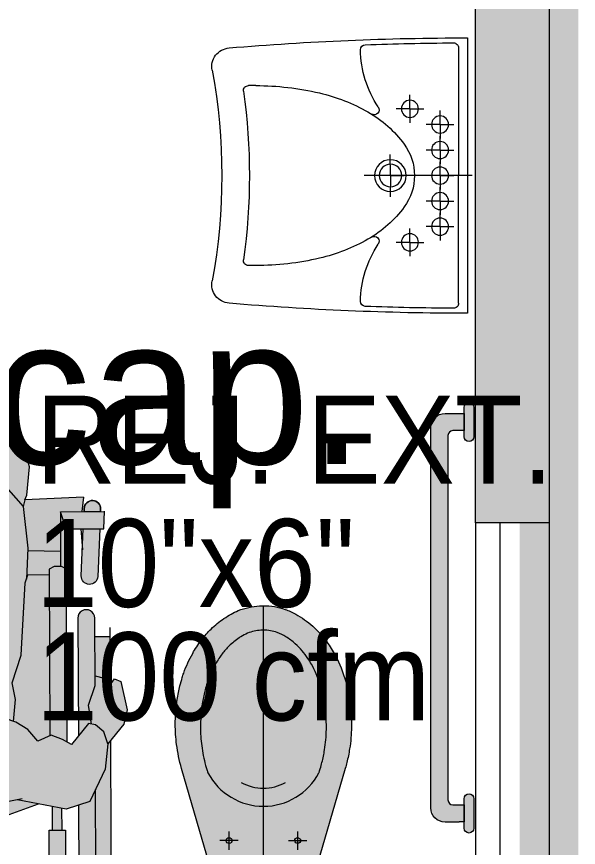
# Model space of a CAD drawing. Header units: metres. Extents: x 31.9 to 124, y -29 to 44.
# Drawn here: x 115.562 to 116.709, y -16.054 to -14.355 of the extents above; entities that cross this region are included whole.
import ezdxf

# ---------------------------------------------------------------- set-up
doc = ezdxf.new("R2010")
doc.units = ezdxf.units.M
doc.header["$LTSCALE"] = 100
doc.layers.add('ARQ', color=8, linetype='Continuous', lineweight=0)
doc.layers.add('M-HVAC-CDFF-IDEN', color=7, linetype='Continuous', lineweight=9)
doc.styles.add('SansSerif', font='SANSS__.TTF', dxfattribs={"width": 0.9, "height": 0.18})

# ---------------------------------------------------------------- blocks, each defined once
blk = doc.blocks.new('DISCAPACITADO PLANTA')
at = {"layer": 'ARQ'}
h = blk.add_hatch(color=256, dxfattribs=at)
h.paths.add_polyline_path([(0.2628043760083756, 0.9155210386241066), (0.2917367220763083, 0.8957744353080841), (0.2907929084696974, 0.9253084473098312), (0.2699848079193998, 0.9891821049377822), (0.2518361829340137, 1.014591157022876), (0.2345313234694828, 1.019042189042224), (0.2081789582218079, 1.003787586782576), (0.1889320119713176, 0.9693642244814666), (0.1821474606727378, 0.9144338108269494), (0.1839144787564635, 0.8946915382259844), (0.1239030411526016, 0.8980980058271086), (0.1262676302798269, 0.8531030157759429), (0.1620967402852216, 0.8526047954087799), (0.1636091710562795, 0.781482444279888), (0.1947968745340347, 0.7764108792340494), (0.1984223884533946, 0.7987060587394978), (0.2077550284108582, 0.8237924942070691), (0.2300327184526623, 0.8656119918447303)])
h.paths.add_polyline_path([(0.3274821733763673, 0.8246344734682367), (0.2990053183723376, 0.890813548714803), (0.262804376008404, 0.9155210386241348), (0.2300327184526765, 0.8656119918447585), (0.2077550284108867, 0.8237924942070121), (0.1984223884533804, 0.7987060587394409), (0.1928547125747713, 0.7644675105219534), (0.1990852076352354, 0.7349170808725634), (0.1988502574039472, 0.7349195470615371), (0.1980962309949348, 0.7337422994637564), (0.1881209199293465, 0.5935998734453705), (0.1924873525855162, 0.5466038898758825), (0.1823355744549815, 0.5022256573469976), (0.1695740156607712, 0.4421867718049556), (0.1444903701679863, 0.4234329372896326), (0.1392075063119762, 0.4153334362959101), (0.1112302075232776, 0.4153395774409037), (0.0508861009930541, 0.3915303332582312), (0.0207423444606292, 0.4358733159406114), (-0.0169031308619196, 0.4226541109608064), (-0.0321564662558558, 0.4067681578242599), (-0.0351739624968701, 0.3904782537273519), (-0.0182974725520495, 0.2933147142959456), (-0.0041575336509538, 0.2740192317475021), (0.0204912812943547, 0.2636408889175925), (0.1084411244809331, 0.2939781977342903), (0.1087974094393189, 0.2112235861034151), (0.1281427081918025, 0.2113068737755697), (0.1279166145069297, 0.263821847081644), (0.2008417406481442, 0.2427723679188176), (0.2875002147426642, 0.2279655230142197), (0.3755864313305751, 0.2234811975257998), (0.499188143633063, 0.2373978427724239), (0.5825025722920998, 0.2669403247848123), (0.6386109823438773, 0.2564105646949315), (0.6869019521454476, 0.2716838861920507), (0.7183091448866608, 0.337760766282031), (0.7238001304640278, 0.3898169757127334), (0.715550231047871, 0.4143874372994534), (0.6985854645012071, 0.4286626975165151), (0.6845425847134265, 0.431283832097904), (0.6495560572550261, 0.3880416179977004), (0.631236708354095, 0.3985212510017817), (0.6082207117675296, 0.407628390905913), (0.580677753158156, 0.3954820431732742), (0.5604068149332307, 0.4188379678705731), (0.5358399969039738, 0.4337680588737812), (0.5313638421298066, 0.4353934144373853), (0.535196229276039, 0.4805957921639389), (0.5285638874535437, 0.5145179343596455), (0.5470045139793029, 0.5709915550773417), (0.555458820663091, 0.7186121133484705), (0.5577908525302178, 0.7262506053648679), (0.5606845676401662, 0.7894113583531494), (0.5508105133167049, 0.8745572789894422), (0.5108944548038608, 0.9206961116244656), (0.487438656575421, 0.9053893295089775), (0.4622942165748471, 0.8652771928808816), (0.4333176157097684, 0.7962590201834701), (0.4066490563823069, 0.7299853498469986), (0.3801814007495778, 0.6393976422910157), (0.3675515355567143, 0.5816750213288345), (0.3585536415489939, 0.58099093048898), (0.3307863639642505, 0.7926135458501449)])
h.paths.add_polyline_path([(0.1378076714539844, 0.7444662147106273), (0.127373816272609, 0.7498846693851533), (0.1126031168610382, 0.749821076820055), (0.10221630395273, 0.7443129825384461), (0.1036455233153788, 0.4123469803383986), (0.1112302075232776, 0.4153395774408751), (0.139207506311962, 0.4153334362959387), (0.1392245801852852, 0.4153596133577935)], flags=17)
h.paths.add_polyline_path([(0.7174217310685265, 0.8649389018902693), (0.6271243841438974, 0.8639410119970563), (0.6391014291187676, 0.8291924412642542), (0.7156750950628349, 0.8295221152830832)], flags=17)
h.paths.add_polyline_path([(0.707516226036347, 0.8294869887535012), (0.6738955470185175, 0.8293422410229283), (0.6698364352328099, 0.7331454628386779, 1), (0.7033912622558489, 0.7317295859620572)], flags=17)
h.paths.add_polyline_path([(0.6391014291187532, 0.8291924412643112), (0.6271243841438974, 0.8639410119970135), (0.6276061608328121, 0.7520383289404862), (0.6290230488726536, 0.7520444290947239), (0.639456904053944, 0.7466259744202121)], flags=17)
h.paths.add_polyline_path([(0.6394569040539579, 0.7466259744201978), (0.6290230488725826, 0.7520444290947239), (0.6142523494610685, 0.7519808365296257), (0.6038655365528456, 0.7464727422480593), (0.6053298580615663, 0.4063535346039945), (0.6082207117675864, 0.4076283909059413), (0.6312367083542654, 0.398521251001867), (0.6409796012207069, 0.3929478028301076)], flags=17)
h.paths.add_polyline_path([(0.6039125297097315, 0.7355576015591508), (0.5604117471849861, 0.7348352577353552), (0.555458820663091, 0.7186121133485273), (0.5470045139793172, 0.570991555077427), (0.5285638874535153, 0.5145179343595458), (0.535196229276039, 0.4805957921640527), (0.5313638421297782, 0.4353934144373568), (0.5358399969039596, 0.4337680588737955), (0.5604068149331454, 0.4188379678705731), (0.5806777531581419, 0.3954820431732742), (0.6053298580615663, 0.4063535346039945)], flags=17)
h.paths.add_polyline_path([(0.406649056382264, 0.7299853498468281), (0.4085391486342476, 0.7346823921308216), (0.3384790770189881, 0.7339851098832642), (0.3585536415490225, 0.58099093048898), (0.3675515355566716, 0.5816750213288061), (0.3801814007496489, 0.6393976422911578)], flags=16)
h.paths.add_polyline_path([(0.1980962309949348, 0.7337422994637706), (0.1988502574039614, 0.7349195470615228), (0.1378460160317445, 0.7355598868759472), (0.1392245801852852, 0.4153596133577653), (0.1444903701680147, 0.4234329372896898), (0.1695740156607997, 0.4421867718049697), (0.1823355744549104, 0.5022256573458037), (0.1924873525855162, 0.5466038898758258), (0.1881209199293465, 0.5935998734454984)], flags=16)
h.paths.add_polyline_path([(0.6972616906768963, 0.6467240606869781, 1), (0.6627294534904138, 0.646575388408209), (0.6637669044638557, 0.4056057646047151), (0.6845425847134692, 0.4312838320979325), (0.6904459743915936, 0.4301819513536034), (0.6846570483005368, 0.4687548032139122), (0.6978595839575094, 0.507850877678095)], flags=17)
h.paths.add_polyline_path([(0.7505099661382673, 0.5168261229188147), (0.7377866719074149, 0.5228503391758608), (0.7229087607600633, 0.5011800881660662), (0.7159121841106498, 0.5089130335080086), (0.7161399418638013, 0.5240700178202644), (0.6977703833893119, 0.5285695698434978), (0.6978595839574953, 0.5078508776779671), (0.6846570483005224, 0.4687548032139264), (0.6904459743915368, 0.4301819513536175), (0.6985854645012071, 0.4286626975164725), (0.7155502310478994, 0.4143874372994534), (0.7238001304640278, 0.3898169757126624), (0.7563928856570499, 0.429794935568694), (0.7637257637603483, 0.4592101265225069)])
h.paths.add_polyline_path([(0.7283392086470002, 0.6094334476354251), (0.6974228117013725, 0.6093003427004791), (0.6977703833893261, 0.528569569843512), (0.7161399418638013, 0.5240700178202787), (0.7159121841106498, 0.5089130335080371), (0.7229087607600633, 0.501180088166052), (0.7287685280419538, 0.5097150650589839)])
h.paths.add_polyline_path([(0.7292559162482349, 0.3965089900505489), (0.7238001304640278, 0.3898169757126624), (0.7183091448866749, 0.3377607662819884), (0.6987688691744866, 0.2966504236353842), (0.6999752365964014, 0.0164464320757247), (0.7308916335419866, 0.0165795370108128)])
h.paths.add_polyline_path([(0.6987688691744725, 0.2966504236353984), (0.6869019521454476, 0.2716838861920365), (0.6643741562943009, 0.2645588632308176), (0.6655985228024548, -0.0198257914740481, 1), (0.700130759989122, -0.0196771191952649)])
h.paths.add_polyline_path([(0.6374130653142629, 0.2134994448534115), (0.6042326625804721, 0.2133565926524312), (0.6047886503909297, 0.0842168290059959), (0.637969053124593, 0.084359681206891)])
h.paths.add_polyline_path([(0.1351882924195991, 0.2113372072595041), (0.1020078896859502, 0.2111943550585948), (0.1025638774963653, 0.0820545914122022), (0.13574428023, 0.0821974436131257)])
h.paths.add_polyline_path([(0.0696696466596762, 0.2806044127072056), (0.0351879771248775, 0.2687103487806297), (0.0364262748082638, -0.0189101118906763, 1), (0.0709585119948031, -0.0187614396118932)])
h.paths.add_polyline_path([(0.0351879771248918, 0.2687103487806297), (0.0204912812943974, 0.2636408889176067), (-0.0011743322711055, 0.2727631597327473), (-5.65545185225e-05, 0.0131359663251658), (0.0362876325682322, 0.0132924396252605)])
h.paths.add_polyline_path([(0.0149517648825253, 0.4812842854011308), (0.0012178860243637, 0.5183628255153537), (-0.0005983727837275, 0.5405257603157168), (-0.014506361342356, 0.5453190573470721), (-0.019240766378573, 0.5386114623494791), (-0.0201530413917794, 0.5287953622615476), (-0.0464549400030592, 0.4995449510777378), (-0.0531351315900253, 0.4504076714618038), (-0.0316901647934316, 0.4072537987013761), (-0.0169031308618912, 0.4226541109608064), (0.0144122751261762, 0.4336505127125747)])
h.paths.add_polyline_path([(0.0680894426826484, 0.6476397402703215, 1), (0.0335572054961091, 0.6474910679915383), (0.0345557724515402, 0.4155530682791664), (0.0508861009929973, 0.3915303332582169), (0.0691610316667095, 0.3987408515979496)], flags=17)
h.paths.add_polyline_path([(0.6274723139802632, 0.7831270517077799), (0.5604559884442608, 0.784422189211256), (0.5577908525302178, 0.7262506053648253), (0.5604117471850003, 0.7348352577353694), (0.6039125297097458, 0.7355576015591369), (0.6038655365528314, 0.746472742248045), (0.6142523494610828, 0.7519808365296399), (0.6276061608327979, 0.752038328940472)], flags=17)
h.paths.add_polyline_path([(0.5636886364806344, 0.9561708596053649), (0.5446128040288158, 1.023157160039062), (0.5291494823460569, 1.037923257209681), (0.516106170858379, 1.03834520418104), (0.4953413476408457, 1.022389036433607), (0.4775445066788678, 0.9995295794142152), (0.4577235820147081, 0.9332439799011212), (0.4599488018323826, 0.8913453429523626), (0.4551779248235589, 0.8483271905206777), (0.4622942165748757, 0.8652771928809672), (0.4874386565754494, 0.9053893295090348), (0.5108944548038326, 0.9206961116244514), (0.5508105133167049, 0.8745572789894422), (0.5544706183006838, 0.8887273524302088), (0.5585070864802049, 0.8983140618710763)])
h.paths.add_polyline_path([(0.1137389566157196, 0.8623397786950591), (0.0232469911084792, 0.8619501819641184), (0.0236510457955603, 0.8265427313579181), (0.1020690147012431, 0.8268803456882807)], flags=17)
h = blk.add_hatch(color=256, dxfattribs=at)
h.paths.add_polyline_path([(0.6743826314582009, 0.8939993300610781), (0.554470618300698, 0.888727352430223), (0.550810513316691, 0.8745572789894993), (0.560684567640152, 0.7894113583530782), (0.5604559884442182, 0.7844221892112273), (0.6274723139802632, 0.7831270517077799), (0.627124384143869, 0.8639410119970419), (0.6711004918476107, 0.8644269987388213)])
h.paths.add_polyline_path([(0.3135806976673194, 0.8877174423817706), (0.2934911473828663, 0.8945770232319603), (0.2990053183723376, 0.8908135487147744), (0.3274821733763389, 0.8246344734683075), (0.3247954411761214, 0.8506716087431556)])
h.paths.add_polyline_path([(0.16209674028525, 0.8526047954088085), (0.1262676302798269, 0.8531030157759429), (0.1266624166738808, 0.8455907551179394), (0.1253740961520435, 0.7708114375418944), (0.1417489198608024, 0.7628354827963051), (0.156283934812933, 0.7654711505365839), (0.1636091710562653, 0.7814824442798596)])
h.paths.add_polyline_path([(0.0653860601294412, 0.8267224138862161), (0.0318016855306667, 0.826577822457736), (0.0322249167828659, 0.7282735379905745, 1), (0.065809291381612, 0.7284181294190262)])
h.paths.add_polyline_path([(0.0316310935984205, 0.8662013562523609), (0.0316492405155771, 0.8619863563237402), (0.065233615114451, 0.8621309477521919), (0.0652154681972803, 0.8663459476816939, 1)])
h = blk.add_hatch(color=256, dxfattribs=at)
edge = h.paths.add_edge_path()
edge.add_line((0.6756513063105416, 0.8709519320295414), (0.6753779753808546, 0.8644742698683812))
edge.add_line((0.6753779753808546, 0.8644742698683812), (0.7090082288805492, 0.8648459229813028))
edge.add_line((0.7090082288805492, 0.8648459229813028), (0.7092061333336375, 0.8695360551530766))
edge.add_arc((0.6924287198220898, 0.8702439935913162), 0.0167923429267571, 357.5837850750614, 537.5837850751097)
for points in [[(0.1266624166738666, 0.8455907551179109), (0.1257794931443215, 0.862391617039364), (0.023246991108465, 0.8619501819641326), (0.0236510457955461, 0.826542731357861), (0.1018608290175109, 0.8268794493826019), (0.1022163039527584, 0.7443129825384746), (0.112603116861024, 0.749821076820041), (0.1273738162726232, 0.7498846693851107), (0.125374096152072, 0.7708114375418234)], [(0.0337297552699454, 0.6074127846357416), (-0.0026144318168377, 0.6072563113354761), (-0.0023297044922117, 0.541122452432873), (-0.0005983727837560001, 0.5405257603156742), (0.0012178860243495, 0.5183628255153394), (0.0149517648824826, 0.4812842854011167), (0.0144122751261762, 0.4336505127125605), (0.0207423444606434, 0.435873315940583), (0.0345557724515544, 0.4155530682791098)], [(0.6301757890620081, 0.2579935815989245), (0.6108144883593383, 0.2616270805920209), (0.6110221823339403, 0.2133858236972799), (0.6303674810863245, 0.2134691113694345)]]:
    blk.add_hatch(color=256, dxfattribs=at).paths.add_polyline_path(points)
for points in [[(0.6743826314581867, 0.8939993300610638), (0.554470618300698, 0.888727352430223), (0.5585070864802049, 0.8983140618710905), (0.5636886364806486, 0.9561708596053649), (0.5446128040288585, 1.023157160039033), (0.5291494823460569, 1.037923257209697), (0.516106170858379, 1.038345204181013), (0.4953413476408742, 1.022389036433634), (0.4775445066788821, 0.9995295794142152), (0.4577235820147223, 0.9332439799011067), (0.4599488018323969, 0.8913453429523912), (0.4599488018323541, 0.8913453429520926), (0.4551465800063711, 0.8480445598596587)], [(0.2917367220763509, 0.8957744353080841), (0.2907929084696974, 0.9253084473098738), (0.2699848079194425, 0.9891821049377538), (0.251836182933971, 1.014591157022876), (0.2345313234695112, 1.019042189042237), (0.2081789582218079, 1.003787586782576), (0.1889320119713176, 0.9693642244814527), (0.182147460672752, 0.9144338108269208), (0.1869715402466454, 0.8605360636146031), (0.1951956259259617, 0.8074674263207413)], [(0.2934911473827526, 0.8945770232319317), (0.3135806976673194, 0.8877174423817706), (0.3247954411760645, 0.8506716087433828), (0.3307863639642221, 0.7926135458510828), (0.3585536415490083, 0.5809909304889658), (0.3675515355566858, 0.5816750213288202), (0.3801814007495494, 0.6393976422909873), (0.4066490563823352, 0.7299853498469986), (0.4333176157086029, 0.7962590201808695), (0.4333176157086029, 0.7962590201809832), (0.4622942165748328, 0.8652771928809102), (0.487438656575421, 0.9053893295089921), (0.5108944548038467, 0.9206961116244514), (0.5508105133167049, 0.8745572789894707), (0.5606845676401662, 0.7894113583531494), (0.5577908525302178, 0.7262506053648821)], [(0.3274821733762252, 0.8246344734685067), (0.2990053183723233, 0.890813548714803), (0.2628043760083898, 0.9155210386241208), (0.2300327184527049, 0.8656119918448582), (0.2077550284108867, 0.8237924942070549), (0.1984223884533946, 0.7987060587394696), (0.1928547125747855, 0.7644675105219392), (0.1990266288318878, 0.7351949125359454), (0.198096230994949, 0.7337422994637706), (0.1881209199293465, 0.5935998734454984), (0.1924873525855162, 0.5466038898758825), (0.1924873525855162, 0.5466038898757829), (0.1823355744547825, 0.5022256573454345), (0.1695740156607712, 0.4421867718048845)], [(0.1265743822442857, 0.8530987502478096), (0.1620967402852216, 0.8526047954087799), (0.1636091710562795, 0.781482444279888), (0.1562839348129188, 0.7654711505365839), (0.1417489198607882, 0.7628354827963051), (0.1253740961520435, 0.7708114375418944), (0.1266624166738808, 0.8455907551178825), (0.1239030411526016, 0.8980980058271228), (0.1839144787565061, 0.8946915382259701)], [(0.554470618300698, 0.888727352430223), (0.5508105133167049, 0.8745572789894707)], [(0.6743826314581867, 0.8939993300610638), (0.6711004918476107, 0.8644269987388071)], [(0.1257794931443357, 0.8623916170394208), (0.023246991108465, 0.8619501819641184), (0.0236510457955745, 0.8265427313578895), (0.1018730836671722, 0.8268795021427735)], [(0.1021534232647383, 0.8271368233832561), (0.1135382282120503, 0.8617298600309766)], [(0.6271243841438832, 0.8639410119970419), (0.7174103769978049, 0.8649387764146894)], [(0.6409796012206928, 0.3929478028301219), (0.6391014291187532, 0.8291924412643112), (0.6271243841438832, 0.8639410119970419), (0.6276061608327979, 0.752038328940472)], [(0.639089174469163, 0.8291923885040831), (0.7156750950628349, 0.8295221152830691), (0.7156750950628349, 0.8295221152831258), (0.7174232910989105, 0.8649705348478278)], [(0.1018608290175251, 0.8268794493825737), (0.1036455233153788, 0.41234698033837)], [(0.6685545111867555, 0.8293192461626828), (0.6720747298613219, 0.7861907454663993)], [(0.1636091710562795, 0.781482444279888), (0.1947968745340205, 0.776410879234021)], [(0.6274723139802632, 0.7831270517077941), (0.5604559884442608, 0.7844221892112273)], [(0.1253740961520435, 0.7708114375418944), (0.127373816272609, 0.7498846693851391)], [(0.1392245801852852, 0.4153596133577083), (0.1378076714539702, 0.7444662147106129), (0.127373816272609, 0.7498846693851391), (0.112603116861024, 0.749821076820055), (0.1022163039528152, 0.7443129825384746)], [(0.6394569040540006, 0.7466259744201978), (0.6290230488726394, 0.7520444290947239), (0.6142523494610544, 0.7519808365296399), (0.6038655365528456, 0.7464727422480593), (0.6053298580615519, 0.4063535346039799)], [(0.1378460160316877, 0.735559886875933), (0.1988502574040041, 0.7349195470615371)], [(0.3384790770189881, 0.7339851098832642), (0.4083714522483036, 0.7346807231100883)], [(0.5313638421298208, 0.4353934144374139), (0.535196229276039, 0.4805957921640245), (0.535196229276025, 0.4805957921640811), (0.5285638874535153, 0.5145179343596312), (0.5285638874535012, 0.5145179343595317), (0.5470045139793172, 0.570991555077413), (0.5554588206631053, 0.718612113348513), (0.5554588206631053, 0.7186121133485415), (0.5604117471849861, 0.7348352577353694), (0.5604117471849435, 0.7348352577353694), (0.6040501553858209, 0.735559886875663)], [(-0.0026732353680217, 0.6209146623969275), (-0.0023297044922117, 0.5411224524327736)], [(0.7282617021887035, 0.6274359389035739), (0.7287685280419538, 0.5097150650588845)], [(-0.0026144318168946, 0.6072563113354761), (0.03372975526991701, 0.6074127846357272)], [(0.6974228117013866, 0.6093003427004791), (0.7283392086470997, 0.6094334476354109)], [(0.3513491917761655, 0.5790641534613316), (0.3356585475749512, 0.5628943249458871)], [(0.1920688726283686, 0.5600004581634437), (0.2091200124941395, 0.5670314718278036), (0.2194613585834588, 0.5640602248391104)], [(0.4122899630091156, 0.560586537296615), (0.383533012239539, 0.5726946039315379)], [(0.0144122751261904, 0.4336505127125605), (0.0149517648824968, 0.4812842854011026), (0.0012178860243637, 0.5183628255153679), (-0.0005983727837560001, 0.5405257603156742), (-0.014506361342356, 0.5453190573470863), (-0.0192407663785872, 0.5386114623494649), (-0.0223342063578826, 0.5053259771470949), (-0.0348728226689872, 0.5049286523153143)], [(-0.0201530413918647, 0.5287953622614765), (-0.0464549400030592, 0.4995449510777661), (-0.0531351315900253, 0.4504076714617895), (-0.031964316342723, 0.407805475987118), (-0.0351739624968559, 0.3904782537273093), (-0.0182974725520637, 0.2933147142959314), (-0.0041575336509254, 0.2740192317475305), (0.0204912812943547, 0.2636408889175783), (0.1236258483881301, 0.299215997391201), (0.1337358376739957, 0.3089681819516983), (0.1777577060294107, 0.2892069013819025), (0.2260085434443226, 0.2841258904122696), (0.2696657681564432, 0.2949294606525541)], [(0.6980150138041524, 0.5285096485732482), (0.7161399418638013, 0.5240700178202787), (0.7159121841106355, 0.5089130335080086), (0.7229087607600775, 0.5011800881660378), (0.7377866719074007, 0.5228503391758466), (0.7505099661382673, 0.5168261229188147), (0.7637257637603483, 0.4592101265225355), (0.7563928856570215, 0.429794935568694), (0.7238001304640278, 0.3898169757126624), (0.715550231047871, 0.4143874372994534), (0.6985854645011785, 0.4286626975165009), (0.684542584713455, 0.4312838320979325), (0.6495560572550119, 0.3880416179976862), (0.6495560572550261, 0.3880416179976862), (0.6312367083542938, 0.3985212510017959), (0.6082207117675438, 0.4076283909059272), (0.5806777531581419, 0.3954820431732742), (0.5604068149331596, 0.4188379678706299), (0.5358399969041159, 0.4337680588737527), (0.5145488251704933, 0.4414991866337206), (0.5145488251704649, 0.4414991866337348), (0.4948517334010917, 0.4792108308046326), (0.4531142326795532, 0.5060402690195362), (0.3825937748353283, 0.5205563975847411), (0.334593521373165, 0.5214210923378602), (0.2821422358915697, 0.5049809276264057), (0.2135492906019465, 0.4656514888350928)], [(0.6904459743915794, 0.4301819513536034), (0.6846570483005224, 0.4687548032139122), (0.6982892343074952, 0.509123181916664)], [(-0.0321564662558558, 0.4067681578242599), (-0.0169031308619054, 0.4226541109608064), (0.020742344460615, 0.4358733159405972), (0.0508861009930257, 0.3915303332582312), (0.0508861009930115, 0.3915303332582169), (0.1112302075232634, 0.4153395774408751), (0.1392075063119904, 0.4153334362959244), (0.1392075063119762, 0.4153334362959244), (0.1444903701680005, 0.4234329372896612), (0.1726022762811539, 0.4444508565274107), (0.2018810256085857, 0.4613084600851495), (0.2251877385348564, 0.4683393364312284)], [(0.3153277265553811, 0.3964298740043972), (0.3357159732955921, 0.4228856338268372), (0.3579080228632421, 0.4369733928722326), (0.3795819174309827, 0.4452754721442318), (0.4036989138925267, 0.4429489786939911), (0.4534896145977996, 0.386275610736476), (0.473521236476856, 0.3521047781518973), (0.4695065296907189, 0.2900876647377117), (0.4384869587353819, 0.2455281396479734), (0.3860654903142375, 0.2307431560904973), (0.3525182548879968, 0.2296917704107102), (0.3359187651136892, 0.2347124030877268), (0.3137034946882409, 0.2349442195044702), (0.2937927845439532, 0.2555854476298833), (0.273800077483358, 0.2716749275821542), (0.2755930789670486, 0.3022734161333176), (0.2809275249770309, 0.345639924506159), (0.3078315058430121, 0.3915153781123877), (0.3224410634462771, 0.3982889987373568), (0.3485623464755605, 0.4007159470544936), (0.3802680441201573, 0.3914522675830483), (0.4186728197385749, 0.3634410776235342), (0.4402784402614657, 0.3762307982584332), (0.4559631024487203, 0.3747641683988689)], [(0.7292559162482064, 0.3965089900505347), (0.730934937556782, 0.0065212765066605)], [(0.3638989456514281, 0.3789153299799324), (0.3956315738313663, 0.3792786046076202)], [(0.7238001304640278, 0.3898169757126624), (0.7183091448866749, 0.3377607662820026), (0.6869019521454476, 0.2716838861920365), (0.6386109823438773, 0.2564105646949173), (0.5385916091940857, 0.2751810128797274)], [(0.4192693416140827, 0.3624626191989222), (0.4025080305780194, 0.2868587773926947)], [(0.3040715410366914, 0.3460911096075847), (0.2777532712309068, 0.3075528833160916)], [(0.3425445375909959, 0.3187250731885314), (0.3675636362761878, 0.3295916937360914), (0.3838497743386142, 0.334371150706815)], [(0.1087972242335553, 0.2112666040126783), (0.1084411244809189, 0.2939781977342051)], [(0.1281427081918025, 0.2113068737755839), (0.1277975277156855, 0.2914822378017447)], [(-0.001174332271134, 0.2727631597327473), (0, 0)], [(0.549141645272627, 0.2773083522560995), (0.508451823104636, 0.2691035404170208), (0.4635568560848782, 0.2815023233914218)], [(0.1279166145069723, 0.263821847081644), (0.2008417406483431, 0.242772367918775), (0.2875002147428773, 0.227965523014177), (0.3755864313305466, 0.2234811975258282), (0.4991881436330772, 0.2373978427724239), (0.5825025722920146, 0.2669403247847981)], [(0.2982959537145575, 0.2538992011082826), (0.305662314695283, 0.2711009491685274)], [(0.6110219971281339, 0.2134288416065573), (0.6108144883593241, 0.2616270805919925)], [(0.6303674810863386, 0.2134691113694345), (0.6301757890620224, 0.2579935815989387)], [(-5.65545185225e-05, 0.0131359663251516), (0.0362876325682464, 0.0132924396252605)], [(0.7308916335420009, 0.0165795370108128), (0.6999752365964156, 0.0164464320757674)]]:
    blk.add_lwpolyline(points, dxfattribs=at)
for points in [[(0.065233615114451, 0.8621309477521492), (0.0652154681972803, 0.8663459476811823), (0.0652154681972093, 0.8663459476812958, 0.9999999999999998), (0.0316310935983779, 0.8662013562528301), (0.0316310935984205, 0.8662013562527164), (0.0316508001144342, 0.8616241069706234)], [(0.6753899419414893, 0.8647578650592604), (0.6756513063105416, 0.8709519320296408), (0.6756513063104564, 0.8709519320297259, -0.9999999999999998), (0.7092061333334954, 0.8695360551531051), (0.7092061333336375, 0.86953605515302), (0.7090131620041121, 0.8649628329406625)], [(0.0318016855306667, 0.8265778224577218), (0.0322249167828659, 0.7282735379905177), (0.0322249167827096, 0.7282735379905745, 0.9999999999999998), (0.0658092913815409, 0.7284181294190404), (0.065809291381612, 0.7284181294189837), (0.0653860601294696, 0.8267224138862019)], [(0.707516226036347, 0.8294869887535155), (0.7033912622558489, 0.731729585962043), (0.7033912622557068, 0.7317295859620572, -0.9999999999999998), (0.6698364352326678, 0.7331454628386779), (0.6698364352328099, 0.7331454628386496), (0.6738871908237343, 0.8291442077932913)], [(0.0691610316666953, 0.3987408515978927), (0.0680894426826484, 0.6476397402702645), (0.0680894426825347, 0.6476397402703215, 0.9999999999999998), (0.0335572054959954, 0.6474910679915383), (0.0335572054961091, 0.6474910679914956), (0.0345557724515402, 0.4155530682790527)], [(0.6978595839574809, 0.5078508776779387), (0.6972616906768963, 0.6467240606868643), (0.6972616906767826, 0.6467240606869781, 0.9999999999999998), (0.6627294534902433, 0.646575388408195), (0.6627294534904138, 0.6465753884081379), (0.6637669044638557, 0.4056057646046157)], [(0.6643741562943009, 0.264558863230846), (0.6655985228024548, -0.0198257914741049), (0.6655985228023411, -0.0198257914740481, 0.9999999999999998), (0.7001307599888805, -0.0196771191952649), (0.700130759989122, -0.0196771191953218), (0.6987688691744866, 0.2966504236353131)], [(0.0351879771248918, 0.2687103487806297), (0.0364262748082638, -0.0189101118907615), (0.0364262748080933, -0.0189101118906763, 0.9999999999999998), (0.0709585119946326, -0.0187614396118932), (0.0709585119948031, -0.0187614396119784), (0.06966964665966201, 0.2806044127072198)]]:
    blk.add_lwpolyline(points, format="xyb", dxfattribs=at)
for points in [[(0.3135806976673052, 0.8877174423817564), (0.2934911473828094, 0.8945770232319603), (0.299005318372366, 0.8908135487147744), (0.3274821733763389, 0.8246344734682223), (0.3247954411760929, 0.850671608743184)], [(0.1266624166738666, 0.8455907551176833), (0.1257794931443357, 0.8623916170393924), (0.023246991108465, 0.8619501819641326), (0.0236510457955603, 0.8265427313578753), (0.1018608290175393, 0.8268794493826019), (0.1022163039527442, 0.7443129825384461), (0.1126031168609956, 0.749821076820041), (0.127373816272609, 0.7498846693851391), (0.125374096152072, 0.770811437541866)], [(0.1351882924195991, 0.2113372072595183), (0.1357442802300142, 0.0821974436131257), (0.1025638774963795, 0.082054591412188), (0.1025638774963795, 0.0820545914121596), (0.1020078896859644, 0.2111943550586091)], [(0.637969053124607, 0.084359681206891), (0.6047886503909581, 0.0842168290060102), (0.6047886503909581, 0.0842168290059817), (0.6042326625804862, 0.2133565926524312), (0.6374130653142345, 0.2134994448533973)]]:
    blk.add_lwpolyline(points, close=True, dxfattribs=at)
blk.add_lwpolyline([(0.6756513063105416, 0.8709519320295414), (0.6753779753808546, 0.8644742698683812), (0.7090082288805492, 0.8648459229813028), (0.7092061333336375, 0.8695360551530766, 1)], format="xyb", close=True, dxfattribs=at)
blk = doc.blocks.new('INODORO')
at = {"layer": 'ARQ'}
h = blk.add_hatch(color=256, dxfattribs=at)
edge = h.paths.add_edge_path()
edge.add_line((0.167138879916763, 0.3874542567732533), (0.0841340761049431, 0.1014604439486232))
edge.add_arc((0.0166338178486854, 0.1199999999093961), 0.0700000000000085, 269.9999996867988, 344.64191253289164, ccw=False)
edge.add_line((0.0166338174658449, 0.0499999999087777), (-0.0166338174676777, 0.0500000000906038))
edge.add_arc((-0.016633817085733, 0.1200000000917498), 0.0699999999999481, 195.3580868407373, 269.99999968683017, ccw=False)
edge.add_line((-0.08413407554513701, 0.1014604448682803), (-0.1671388762304913, 0.3874542586008414))
edge.add_arc((0.1445241762276623, 0.4779091156929099), 0.3245241738887575, 179.9999996868257, 196.1844647994607, ccw=False)
edge.add_arc((0.1445241762258433, 0.4779091156929099), 0.3245241738885062, 162.8823672647612, 179.9999996868052, ccw=False)
edge.add_arc((0.0735606987828419, 0.4997642400489898), 0.2502714864526803, 143.3683697551233, 162.8823672647904, ccw=False)
edge.add_arc((0.0285611388035818, 0.5332224222456718), 0.1941964442831833, 119.1220158624026, 143.3683697551146, ccw=False)
edge.add_arc((2.9203875e-09, 0.5844902877188362), 0.1355097122808655, 89.99999968678691, 119.12201586236091, ccw=False)
edge.add_arc((2.9203875e-09, 0.5844902877179265), 0.1355097122805724, 60.877983511279126, 89.9999996868533, ccw=False)
edge.add_arc((-0.0285611335220324, 0.5332224225594473), 0.1941964442830499, 36.63162961851879, 60.87798351123172, ccw=False)
edge.add_arc((-0.0735606938687283, 0.4997642408529829), 0.2502714864527536, 17.117632108836688, 36.631629618503325, ccw=False)
edge.add_arc((-0.1445241715509269, 0.4779091172708834), 0.3245241738884838, -3.131308972115221e-07, 17.117632108913824, ccw=False)
edge.add_arc((-0.1445241715500174, 0.4779091172695189), 0.3245241738885833, 343.81552050504206, 359.9999996868814, ccw=False)
blk.add_hatch(color=256, dxfattribs=at).paths.add_polyline_path([(0.0249999999987267, 0.0500000000006367), (-0.0250000000005457, 0.0500000000020009), (-0.0250000000014552, 0), (0.0249999999996362, 4.547e-13)])
at = {"layer": 'ARQ', "extrusion": (-1.5566525472e-06, -4.4737095447e-06, 0.9999999999887814)}
for p, q in [((-0.0699999990584388, 0.2212779869937549, 13.50174197978049), (-0.069999998852893, 0.2587220138016164, 13.50174214729419)), ((0.0700000009418886, 0.2212779862279603, 13.50174219771184), (0.0700000011456155, 0.2587220130349124, 13.50174236522554)), ((-0.0512779855508256, 0.2400000002935485, 13.501742092681), (-0.0887220123605062, 0.2400000004986396, 13.50174203439367)), ((0.0512779876389118, 0.2399999997337545, 13.50174225232502), (0.0887220144476828, 0.2399999995291182, 13.50174231061236)), ((0.1029590844498784, 0.169999999450738, 13.50174201961486), (-0.1029590831250857, 0.1700000005789661, 13.50174169907182)), ((-0.0237486835449659, 0.1640000001457338, 13.50174179553264), (-0.1013111289695416, 0.1640000005691036, 13.50174167479486)), ((0.1013111302281118, 0.1639999994617938, 13.50174199020731), (0.0237486848026833, 0.1639999998856183, 13.50174186946954))]:
    blk.add_line(p, q, dxfattribs=at)
at = {"layer": 'ARQ', "extrusion": (-1.5566525472e-06, -4.4737095447e-06, 0.9999999999887814), "flags": 128}
for points, elevation in [([(0.1671388799180908, 0.3874542567674592), (0.0841340761063266, 0.1014604439433082, -0.0167011858539135), (0.0827460431519839, 0.0969962248799978, -0.0228064528630514), (0.0803759648998266, 0.0910701072474405, -0.0218209622997338), (0.0776118789034668, 0.0856244843505995, -0.0347514792471935), (0.0722630478320732, 0.0775101332194199, -0.0365712911506086), (0.065478668989913, 0.0698583952563556, -0.0439883392274098), (0.055953944524454, 0.0620868957062605, -0.0521847935260016), (0.0431115439781712, 0.0552008485319434, -0.0824963867723115), (0.0207382643283103, 0.0501204355199821, -0.0146682033006329), (0.016633817465493, 0.049999999907792), (-0.0166338174681699, 0.0500000000892362, -0.083908947042246), (-0.0396378349518565, 0.0538878592796746, -0.0986986279768356), (-0.0632296782828643, 0.0677618366508902, -0.0824963867874234), (-0.0776167863289649, 0.0856331925254456, -0.0521847935286534), (-0.0834107733392284, 0.0990038548847728, -0.0091466910465832), (-0.0841340755424673, 0.1014604448637169), (-0.1671388762315909, 0.3874542585969077, -0.0384382318810308), (-0.1773120912419022, 0.436227508481503, -0.0322098651645196), (-0.179999997662262, 0.4779091174592618, -0.0043562944650778), (-0.1799507307570857, 0.4835636869435682, -0.0347539822823099), (-0.1760397497963983, 0.5284532426546146, -0.0218184611944585), (-0.1704152023055578, 0.5561978587393114, -0.0137793666262375), (-0.1656243812009251, 0.573427761838207, -0.0090242503766358), (-0.1628101955625901, 0.5820115332269507, -0.0228039516042641), (-0.1543373170048916, 0.6031968815550527, -0.0218209623747577), (-0.1444549128022155, 0.6226666811719203, -0.0315147983743547), (-0.1272792173413599, 0.6490932225697252, -0.0032331399943346), (-0.1257677262995335, 0.6510988845571141, -0.0365712911242686), (-0.1069463219407443, 0.6723266531382831, -0.0439883392046276), (-0.0805225559546658, 0.693886688675776, -0.0220501206487333), (-0.0659486565789375, 0.7028695782688371, -0.0301025395815668), (-0.05125606195865599, 0.7099322979612929, -0.0824963867841922), (-0.0079446084483641, 0.7197669127161005, -0.0146663661885284), (3.6587572e-09, 0.719999999991422, -0.0839082790123927), (0.0445320610557226, 0.7124737941473592, -0.0433837691539921), (0.0659486637128932, 0.7028695775453342, -0.0550790149373282), (0.1007063471003309, 0.6781437026464371, -0.0508149280683712), (0.1272792238852709, 0.6490932211777436, -0.0315497034242814), (0.1444720595537028, 0.6226362692529773, -0.0521855455748661), (0.1651875980231962, 0.5748313444857477, -0.0014683863351956), (0.1656243869217695, 0.5734277600260388, -0.0425164554927479), (0.1773120686760742, 0.5195909348136257, -0.0322100287174995), (0.1800000023387562, 0.4779091154888416, -0.0043571310662072), (0.1799507165077342, 0.4722534601760911, -0.0347522301866887), (0.1760399391368104, 0.4273661615002933, -0.0218196117753596), (0.1704151328853481, 0.3996200761491883, -0.0097069137479181), (0.167138857705388, 0.3874541802362085)], 13.50184572046907), ([(2.10209143665e-05, 0.6700604028757108, 0.0146663662201114), (-0.0049980160714407, 0.6699131491592321, 0.0824963867754862), (-0.0323601810299641, 0.6637000962787579, 0.0447953269140428), (-0.0459570889083387, 0.6566657190582808, 0.0073747332536994), (-0.0496328151280998, 0.6542484947989952, 0.0439883391764525), (-0.0699262428530629, 0.6376904075384654, 0.0365712911168267), (-0.0843810639122695, 0.6213875009867291, 0.0188768098917693), (-0.0908717233557279, 0.6121897254497327, 0.015864262478818), (-0.0979042313401942, 0.6005909817039088, 0.0218209623995093), (-0.1063467931616888, 0.5839578847887129, 0.0228039516112901), (-0.11358519381172, 0.5658591904561657, 0.0179099563173766), (-0.1180962050232618, 0.5512265233249379, 0.0048944974453076), (-0.1195818378695009, 0.5454905562712559, 0.0218184611920648), (-0.124827357386251, 0.5196155991474912, 0.0347539822809637), (-0.1284747844892388, 0.477751068541692, 0.0043562944693063), (-0.1285207313875723, 0.4724775501558188, 0.0322098651650438), (-0.126013958070092, 0.4336047886186073, 0.0336196500379373), (-0.1180962058839448, 0.3937285768771058, 0.0103533777945605), (-0.1156160600690441, 0.3852294822167833, 0.0084883444845169), (-0.1133215334037229, 0.3783427035490652)], 13.50174109866126), ([(0.1133635720422624, 0.3783427023080597, 0.0009349440113181), (0.1136277496650072, 0.3790973919334771, 0.0179081190670982), (0.1181382446900456, 0.3937285755838043, 0.0048942608912736), (0.1196238084346395, 0.3994642646617991, 0.0218196117238312), (0.1248695692754063, 0.4253405920407407, 0.0347522301599872), (0.1285168065081305, 0.4672030177138213, 0.0043571310470062), (0.1285627710560046, 0.4724775487488305, 0.032210028726899), (0.1260559723300845, 0.5113505064617754, 0.0336194864654326), (0.1181382455515812, 0.5512265220270888, 0.0103527910675619), (0.1156582502073494, 0.5597251381185752, 0.0521855455776311), (0.0979609155770011, 0.6005650010045886, 0.0158991415559226), (0.0909137645516698, 0.6121897244565649, 0.0665105114334335), (0.0651759842235907, 0.6421578962907079, 0.0403733848146336), (0.0459991305885239, 0.6566657185562396, 0.0580937513201958), (0.0281543067209428, 0.6653056955411218, 0.0839082790044594), (2.10209143665e-05, 0.6700604028757108)], 13.50174109866127)]:
    blk.add_lwpolyline(points, format="xyb", dxfattribs=dict(at, elevation=elevation))
at = {"layer": 'ARQ', "ltscale": 0.25, "extrusion": (-1.5566525472e-06, -4.4737095447e-06, 0.9999999999887814), "elevation": 13.50174109866126}
for points in [[(2.10175234599e-05, -0.1499395971131048), (2.10215969494e-05, 0.7200604028791215)], [(-0.1199789826137919, 0.1200604028850315), (0.1200210176653818, 0.1200604028813935)]]:
    blk.add_lwpolyline(points, dxfattribs=at)
at = {"layer": 'ARQ', "extrusion": (-1.5566525472e-06, -4.4737095447e-06, 0.9999999999887814), "elevation": 13.50174109866127}
blk.add_lwpolyline([(0.0250210175254287, 0.0500604028859863), (-0.0249789824728811, 0.0500604028855315), (-0.0249789824750483, 6.04028866683e-05), (0.025021017524171, 6.04028866683e-05)], close=True, dxfattribs=at)
at = {"layer": 'ARQ', "extrusion": (-1.556652547174008e-06, -4.473709544709044e-06, 0.9999999999887812)}
blk.add_ellipse((2.1245228e-09, 0.438210434820121, 13.50174305923893), major_axis=(0.1210894758802731, -0.0421337682255033), ratio=0.9999999999887806, start_param=3.962815268545562, end_param=6.131667520141916, dxfattribs=at)
at = {"layer": 'ARQ', "extrusion": (-1.556652547168421e-06, -4.473709544710988e-06, 0.9999999999887813)}
blk.add_ellipse((2.1245228e-09, 0.438210434820121, 13.50174305923893), major_axis=(0.08626053019274069, -0.0300148395202315), ratio=0.9999999999887816, start_param=4.528682651413999, end_param=5.565800137270519, dxfattribs=at)
at = {"layer": 'ARQ', "extrusion": (-1.556652547069511e-06, -4.473709544810609e-06, 0.9999999999887813)}
for centre in [(-0.0699999989565754, 0.2400000003976856, 13.50174206353734), (0.07000000104375201, 0.2399999996282531, 13.50174228146869)]:
    blk.add_ellipse(centre, major_axis=(0.0056667529156613, -0.0019717787378508), ratio=0.9999999999887814, dxfattribs=at)
at = {"layer": 'ARQ', "extrusion": (-1.556652547155208e-06, -4.473709544715585e-06, 0.9999999999887815)}
blk.add_ellipse((3.881837e-10, 0.120000000015807, 13.50174163565786), major_axis=(0.0472229409644698, -0.0164314894835613), ratio=0.9999999999887814, dxfattribs=at)
at = {"layer": 'ARQ', "extrusion": (-1.556652547174209e-06, -4.473709544708974e-06, 0.9999999999887813)}
blk.add_ellipse((3.881837e-10, 0.120000000015807, 13.50174163565786), major_axis=(0.0425006468680414, -0.014788340535414), ratio=0.9999999999887812, dxfattribs=at)
at = {"layer": 'ARQ', "extrusion": (-1.556652547156365e-06, -4.473709544715183e-06, 0.9999999999887816)}
blk.add_ellipse((3.881837e-10, 0.120000000015807, 13.50174163565786), major_axis=(0.0330560586750786, -0.011502042638485), ratio=0.9999999999887814, dxfattribs=at)
blk = doc.blocks.new('BARANDA SANIT MINUS')
at = {"layer": 'ARQ'}
h = blk.add_hatch(color=256, dxfattribs=at)
edge = h.paths.add_edge_path()
edge.add_arc((-0.0429999999999069, 0.0275000000000176), 0.0100000000000051, 180, 270)
edge.add_line((-0.0429999999999069, 0.0175000000000125), (-0.0199999999998966, 0.0175000000000125))
edge.add_line((-0.0199999999998966, 0.0175000000000125), (-0.0199999999998966, -0.0174999999999699))
edge.add_line((-0.0199999999998966, -0.0174999999999699), (-0.0299999999998875, -0.0174999999999841))
edge.add_line((-0.0299999999998875, -0.0174999999999841), (-0.0299999999999017, -0.0177381380714792))
edge.add_line((-0.0299999999999017, -0.0177381380714792), (-0.0589999999999122, -0.0177381380714792))
edge.add_arc((-0.0589999999999122, 0.0112618619285172), 0.0289999999999964, 180, 270, ccw=False)
edge.add_line((-0.0879999999999086, 0.0112618619285172), (-0.0879999999999086, 0.2918809309642539))
edge.add_line((-0.0879999999999086, 0.2918809309642539), (-0.0879999999998944, 0.7886190690357608))
edge.add_arc((-0.05899999999989802, 0.7886190690357608), 0.02899999999999638, 89.99999999999989, 180, ccw=False)
edge.add_line((-0.058999999999898, 0.8176190690357572), (-0.0299999999998875, 0.8176190690357572))
edge.add_line((-0.0299999999998875, 0.8176190690357572), (-0.0199999999998966, 0.8176190690357572))
edge.add_line((-0.0199999999998966, 0.8176190690357572), (-0.0199999999999108, 0.7823809309642799))
edge.add_line((-0.0199999999999108, 0.7823809309642799), (-0.0429999999998927, 0.7823809309642658))
edge.add_arc((-0.04299999999989264, 0.7723809309642606), 0.01000000000000512, 90.00000000000037, 180.0000000000006)
edge.add_line((-0.0529999999998978, 0.7723809309642605), (-0.052999999999912, 0.2918809309642539))
edge.add_line((-0.052999999999912, 0.2918809309642539), (-0.052999999999912, 0.02750000000001762))
edge = h.paths.add_edge_path()
edge.add_arc((-0.00999999999994825, 0.8300000000000621), 0.00999999999993405, -1.2147438610554673e-10, 179.9999999998785, ccw=False)
edge.add_line((-1.42e-14, 0.8300000000000409), (0, 0.7699999999999534))
edge.add_arc((-0.0099999999999483, 0.7699999999999534), 0.0099999999999483, -180, 0, ccw=False)
edge.add_line((-0.0199999999998966, 0.7699999999999534), (-0.0199999999998823, 0.8300000000000833))
edge = h.paths.add_edge_path()
edge.add_arc((-0.00999999999994825, 0.0300000000000651), 0.00999999999993405, -1.21985976875294e-10, 179.9999999998779, ccw=False)
edge.add_line((-1.42e-14, 0.0300000000000438), (0, -0.0300000000000438))
edge.add_arc((-0.0099999999999483, -0.0300000000000438), 0.0099999999999483, -180, 0, ccw=False)
edge.add_line((-0.0199999999998966, -0.0300000000000438), (-0.0199999999998823, 0.0300000000000864))
for points in [[(-0.0199999999998823, 0.8300000000000833, -0.9999999999999998), (-1.42e-14, 0.8300000000000409), (0, 0.7699999999999534), (0, 0.7699999999999534, -0.9999999999999998), (-0.0199999999998966, 0.7699999999999534), (-0.0199999999998966, 0.7699999999999534), (-0.0199999999998823, 0.8300000000000833)], [(-0.052999999999912, 0.0275000000000176, 0.4142135623730951), (-0.0429999999999069, 0.0175000000000125), (-0.0199999999998966, 0.0175000000000125), (-0.0199999999998966, -0.0174999999999699), (-0.0299999999998875, -0.0174999999999841), (-0.0299999999999017, -0.0177381380714792), (-0.0589999999999122, -0.0177381380714792, -0.4142135623730951), (-0.0879999999999086, 0.0112618619285172), (-0.0879999999999086, 0.2918809309642539), (-0.0879999999998944, 0.7886190690357608, -0.4142135623730951), (-0.058999999999898, 0.8176190690357572), (-0.0299999999998875, 0.8176190690357572), (-0.0199999999998966, 0.8176190690357572), (-0.0199999999999108, 0.7823809309642799), (-0.0429999999998927, 0.7823809309642658, 0.4142135623730951), (-0.0529999999998978, 0.7723809309642605), (-0.052999999999912, 0.2918809309642539)], [(-0.0199999999998823, 0.0300000000000864, -0.9999999999999998), (-1.42e-14, 0.0300000000000438), (0, -0.0300000000000438), (0, -0.0300000000000438, -0.9999999999999998), (-0.0199999999998966, -0.0300000000000438), (-0.0199999999998966, -0.0300000000000438), (-0.0199999999998823, 0.0300000000000864)]]:
    blk.add_lwpolyline(points, format="xyb", close=True, dxfattribs=at)
blk = doc.blocks.new('lav discapacitados')
at = {"layer": 'ARQ'}
for p, q in [((0.135253219137212, 0.1249857523866922), (0.135253219137212, 0.1398517174943663)), ((0.5031648487233725, 0.1249857523866922), (0.5031648487233725, 0.1398517174943663)), ((0.3192090339321112, -0.3173512459202357), (0.3192090339321112, -0.0963769684626641)), ((0.3192090339321112, -0.1500449111522357), (0.3192090339321112, -0.1217486014688802)), ((0.3192090339321112, -0.1500449111522357), (0.2761677131779834, -0.14954767005338)), ((0.3192090339321112, -0.1500449111522357), (0.3624548523034718, -0.14954767005338)), ((0.3192090339321112, -0.1500449111522357), (0.3192090339321112, -0.1783412208355912)), ((0.1827583066583429, -0.1900212847035618), (0.1827583066583429, -0.1617249750202063)), ((0.4556597612022415, -0.1900212847017428), (0.4556597612022415, -0.1617249750183873)), ((0.1827583066583429, -0.1900212847035618), (0.1544619969749874, -0.1900212847035618)), ((0.1827583066583429, -0.1900212847035618), (0.1827583066583429, -0.2183175943869173)), ((0.1827583066583429, -0.1900212847035618), (0.2110546163416984, -0.1900212847035618)), ((0.4556597612022415, -0.1900212847017428), (0.427363451518886, -0.1900212847017428)), ((0.4556597612022415, -0.1900212847035618), (0.483956070885597, -0.1900212847035618)), ((0.4556597612022415, -0.1900212847017428), (0.4556597612022415, -0.2183175943850983)), ((0.2147981248413089, -0.2514394665199688), (0.2147981248413089, -0.2231431568366133)), ((0.267003579384891, -0.2514394665199688), (0.267003579384891, -0.2231431568366133)), ((0.3192090339321112, -0.2514394665199688), (0.3192090339321112, -0.2231431568366133)), ((0.3714144884756934, -0.2514394665199688), (0.3714144884756934, -0.2231431568366133)), ((0.4236199430229135, -0.2514394665199688), (0.4236199430229135, -0.2231431568366133)), ((0.2147981248413089, -0.2514394665199688), (0.1865018151579534, -0.2514394665199688)), ((0.2147981248413089, -0.2514394665217878), (0.2430944345246644, -0.2514394665217878)), ((0.2147981248413089, -0.2514394665199688), (0.2147981248413089, -0.2797357762033243)), ((0.267003579384891, -0.2514394665199688), (0.2387072697015355, -0.2514394665199688)), ((0.267003579384891, -0.2514394665217878), (0.2952998890682465, -0.2514394665217878)), ((0.267003579384891, -0.2514394665199688), (0.267003579384891, -0.2797357762033243)), ((0.3192090339321112, -0.2514394665199688), (0.2909127242487557, -0.2514394665199688)), ((0.3192090339321112, -0.2514394665217878), (0.3475053436154667, -0.2514394665217878)), ((0.3192090339321112, -0.2514394665199688), (0.3192090339321112, -0.2797357762033243)), ((0.3714144884756934, -0.2514394665199688), (0.3431181787923379, -0.2514394665199688)), ((0.3714144884756934, -0.2514394665217878), (0.3997107981590488, -0.2514394665217878)), ((0.3714144884756934, -0.2514394665199688), (0.3714144884756934, -0.2797357762033243)), ((0.4236199430229135, -0.2514394665199688), (0.395323633339558, -0.2514394665199688)), ((0.4236199430229135, -0.2514394665217878), (0.451916252706269, -0.2514394665217878)), ((0.4236199430229135, -0.2514394665199688), (0.4236199430229135, -0.2797357762033243)), ((0.0582521566498144, -0.2891646001048684), (0.3192090339321112, -0.2891646001048684)), ((0.580165911214408, -0.2891646001048684), (0.3192090339321112, -0.2891646001048684)), ((0.0377090339311508, -0.3073512459200174), (0.6007090339294336, -0.3073512459200174))]:
    blk.add_line(p, q, dxfattribs=at)
blk.add_lwpolyline([(0.135253219137212, 0.1249857523866922, 0.0577710403127236), (0.1503598284393774, -0.0053234044030432, 0.0714364488761166), (0.1891326298496096, -0.1042722415882054, 0.1064240047463505), (0.255175796322419, -0.1783472882184469, 0.1589711741621284), (0.3192090339321112, -0.1992340119745677, 0.1589711741621273)], format="xyb", dxfattribs=at)
for centre, radius in [((0.3192090339321112, -0.1500449111522357), 0.0325004545454486), ((0.3192090339321112, -0.1500449111522357), 0.0230318181818182), ((0.1827583066583429, -0.1900212847035618), 0.0174018181818182), ((0.4556597612022415, -0.1900212847035618), 0.0174018181818182), ((0.2147981248413089, -0.2514394665217878), 0.0174018181818182), ((0.267003579384891, -0.2514394665217878), 0.0174018181818182), ((0.3192090339321112, -0.2514394665217878), 0.0174018181818182), ((0.3714144884756934, -0.2514394665217878), 0.0174018181818182), ((0.4236199430229135, -0.2514394665217878), 0.0174018181818182)]:
    blk.add_circle(centre, radius, dxfattribs=at)
for centre, radius, start, end in [((0.0967174901702492, 0.1761675705688503), 0.0385357289663649, 79.48537993718864, 175.1509616286944), ((0.3192090339321112, 1.374917347020071), 1.180686774759321, 259.4853799371886, 280.5146200628114), ((0.5417005776903352, 0.1761675705688503), 0.0385357289663649, 4.849038371305557, 100.5146200628113), ((5.796283313211006, -0.3073512459200174), 5.758574279279992, 175.1509616286944, 180), ((-5.157865245350421, -0.3073512459200174), 5.758574279279992, 0, 4.849038371305557), ((0.1454895827732798, 0.1398517174943663), 0.0102363636363636, 81.99352669615462, 180), ((0.3192090339321112, 1.374917347020071), 1.236986774759321, 261.9935266961546, 278.0064733038454), ((0.4929284850873046, 0.1398517174943663), 0.0102363636363636, 0, 98.00647330384537), ((-0.0664098864513108, 0.1249857523866922), 0.5695747351746535, 346.7745530553977, 0), ((0.1241562364916717, 0.0801995696760969), 0.3738165951801937, 330.4302897228375, 346.7745530553977), ((5.796283313211006, -0.3073512459200174), 5.748337915643628, 177.9206928705051, 179.7161909513699), ((0.0619599407250462, -0.0991569113962214), 0.0102363636363636, 88.96034643525914, 177.9206928705051), ((0.0581817612032865, -0.3073512459200174), 0.2184649773478007, 56.42947407734792, 88.96034643525914), ((0.580236306657298, -0.3073512459200174), 0.2184649773478007, 91.03965356474089, 123.570525922652), ((0.5764581271355383, -0.0991569113962214), 0.0102363636363636, 2.079307129494833, 91.03965356474089), ((-5.157865245350421, -0.3073512459200174), 5.748337915643628, 0.2838090486300583, 2.079307129494833), ((0.1846451419510231, -0.1167959607723787), 0.0102363636363636, 236.429474077348, 31.59130941341888), ((0.2442254417032927, 0.0120747022097021), 0.2357672865691353, 306.1311668824234, 330.4302897228375), ((0.4537729259095613, -0.1167959607723787), 0.0102363636363636, 148.4086905865811, 303.5705259226521), ((0.3192090339321112, -0.09063606236532001), 0.108597949609807, 270, 306.1311668824234), ((0.0582521566498144, -0.2789282364688006), 0.0102363636363636, 179.7161909513699, 270), ((0.580165911214408, -0.2789282364688006), 0.0102363636363636, 270, 0.2838090486300583)]:
    blk.add_arc(centre, radius, start, end, dxfattribs=at)
blk = doc.blocks.new('P6-7-8')
at = {"layer": 'ARQ', "ltscale": 0.03}
h = blk.add_hatch(color=256, dxfattribs=at)
h.dxf.hatch_style = 1
h.paths.add_polyline_path([(129.3865621133843, -2853.855804506081), (129.3865621134357, -2854.005809336991), (129.7347591097323, -2854.005812471573), (129.7347591094476, -2853.855807643226)])
h.paths.add_polyline_path([(129.7347591042089, -2853.855807642994), (129.8847639346534, -2853.855807643057), (129.8847639376768, -2855.206729296698), (129.7347591103762, -2855.206729295236)])
h.paths.add_polyline_path([(132.4462888084984, -2855.356754535149), (132.4462888084984, -2855.206729295966), (129.3865621139901, -2855.2064112302), (129.3865621139901, -2855.356436469382)])
h.paths.add_polyline_path([(129.0366104135594, -2859.980488836386), (129.0365619734098, -2855.355804504832), (128.8865619759476, -2855.355804501174), (128.8866028129132, -2859.61510797262), (128.8865621027003, -2859.980483682531)])
h.paths.add_polyline_path([(132.4462332317758, -2858.531190915465), (132.2962079925928, -2858.531190915465), (132.2961985988152, -2855.356754535153), (132.4462238379981, -2855.356754535153)])
h.paths.add_polyline_path([(131.0459575716372, -2858.381174226039), (131.0461623731348, -2860.070768082228), (131.3462096694964, -2860.070768082228), (131.3462096694964, -2859.920510028152), (131.1970768258589, -2859.920717763606), (131.1960066738188, -2858.381174226039)])
h.paths.add_polyline_path([(132.4462353723156, -2859.920520186214), (132.2962101331327, -2859.920520186214), (132.2962031860268, -2860.570226184826), (132.4462284252097, -2860.570226184826)])
h.paths.add_polyline_path([(132.2462932880007, -2860.070778806225), (132.2962101331641, -2860.070569288396), (132.2962101331641, -2859.920520186214), (132.2462932880007, -2859.920729704043)])
h.paths.add_polyline_path([(128.886562301552, -2862.415180066459), (132.4462924995787, -2862.415179770738), (132.4462924995787, -2862.265130668557), (129.386562157413, -2862.265130964944), (129.3865621574585, -2862.380562136251), (128.8865623016661, -2862.380562134603)])
h.paths.add_polyline_path([(132.296246309827, -2861.77026801326), (132.2962433973955, -2862.265130954991), (132.4462924995771, -2862.265130954991), (132.4462954120086, -2861.77026801326)])
h.paths.add_polyline_path([(135.7619949586428, -2859.920520184995), (135.7619949586428, -2860.070524724243), (135.1955374785273, -2860.070524723945), (135.1955375160589, -2862.435182168386), (135.0454909214725, -2862.435182167988), (135.0454908839408, -2859.920520185247)])
h.paths.add_polyline_path([(138.3143842359016, -2859.920520186054), (138.3143842359016, -2860.070524718216), (137.8865621068339, -2860.070524718216), (137.8865621052548, -2859.980562135912), (137.3865621054877, -2859.980562136592), (137.3865621070624, -2860.070524721014), (136.9619949586429, -2860.070524723048), (136.9619949586429, -2859.920520186054)])
h.paths.add_polyline_path([(135.1955375148452, -2862.43518216822), (142.2381091023706, -2862.435182171283), (142.2381091023706, -2862.282483498081), (135.1955375148452, -2862.282483495018)])
h.paths.add_polyline_path([(140.5135419087342, -2859.920557914773), (140.5135419087342, -2860.070562451633), (139.5143842359046, -2860.070562453403), (139.5143842359046, -2859.920557915868)])
h.paths.add_polyline_path([(139.938931607318, -2862.282483496777), (140.0889782017589, -2862.282483497177), (140.088971238908, -2860.07056245434), (139.9389712414459, -2860.070562450678), (139.9389712414952, -2860.068550720262), (139.938931607318, -2862.282483496777), (139.9388850109212, -2862.282483496944)])
h.paths.add_polyline_path([(141.713541908734, -2859.920557913772), (141.713541908734, -2860.070562453472), (142.2381090916138, -2860.070562453114), (142.2381091027237, -2862.435182176465), (142.3881556973101, -2862.435182166168), (142.3881556862002, -2859.920557904517)])
h.paths.add_polyline_path([(145.384194758097, -2862.280588873095), (149.1853955403637, -2862.280566040151), (149.1853955403637, -2862.430615142018), (145.384194758097, -2862.430637974962)])
h.paths.add_polyline_path([(144.8341426026773, -2862.430615865846), (144.8341426025486, -2859.980594837533), (144.884189033276, -2859.980562539161), (144.8841947568858, -2862.380562136068), (145.3841624598501, -2862.38056213594), (145.38422705638, -2862.430615865715)])
h.paths.add_polyline_path([(148.6194685378462, -2860.7769417958), (148.6194930768113, -2862.280607882768), (148.4694439749453, -2862.280607882768), (148.4694194359802, -2860.7769417958)])
h.paths.add_polyline_path([(148.6194715538054, -2860.77693100904), (149.035349948716, -2860.77689073295), (149.035349948716, -2860.926939834816), (148.6194715538054, -2860.926980110905)])
h.paths.add_polyline_path([(149.1853955418451, -2860.776899953183), (149.1854200808102, -2862.280566040151), (149.0353709789442, -2862.280566040151), (149.0353464399791, -2860.776899953183)])
h.paths.add_polyline_path([(146.0333011162077, -2858.461107505001), (149.0353464456027, -2858.461026982122), (149.0353464456027, -2858.611076083988), (146.0333011162077, -2858.611156606866)])
h.paths.add_polyline_path([(146.4926317325221, -2857.519826286345), (146.4926348308288, -2858.461037697722), (146.6426839326948, -2858.461037697722), (146.6426808343881, -2857.519826286345)])
h.paths.add_polyline_path([(144.8327194737803, -2856.358996580593), (144.8341426025484, -2859.980562539272), (144.9841917044143, -2859.980562539272), (144.9827685756463, -2856.358996580593)])
h.paths.add_polyline_path([(145.1269687749877, -2858.461139007801), (144.983624109452, -2858.461127165491), (144.983624109452, -2858.611176267357), (145.1269687749877, -2858.611188109666)])
h.paths.add_polyline_path([(146.4926317325221, -2856.368983506348), (149.0353387694822, -2856.368964819929), (149.0353387694822, -2856.519013921795), (146.4926317325221, -2856.519032608213)])
h.paths.add_polyline_path([(149.1853878713036, -2856.368960826278), (149.1854128560719, -2857.572304531316), (149.0353637542059, -2857.572304531316), (149.0353387694377, -2856.368960826278)])
h.paths.add_polyline_path([(146.4925657651124, -2852.602064806326), (146.492647770036, -2854.161488035861), (146.642696871902, -2854.161488035861), (146.6426147538398, -2852.60206449095)])
h.paths.add_polyline_path([(148.5878608232197, -2852.604307698292), (146.4926317325221, -2852.600434649178), (146.4926317325221, -2852.450385547312), (148.5887487636601, -2852.454461795352)])
h.paths.add_polyline_path([(148.8053236954897, -2851.006034373854), (140.337522235782, -2851.006056756445), (140.3375222311408, -2851.156060957897), (148.8053236908486, -2851.156038575423)])
h.paths.add_polyline_path([(140.3375222334616, -2853.856754543055), (140.3378832284277, -2851.156060958846), (140.4878874307697, -2851.156054297139), (140.48752643592, -2853.856747881347)])
at = {"layer": 'ARQ'}
blk.add_line((149.1853956478703, -2808.130673019064), (149.1853955418451, -2860.776899953183), dxfattribs=at)
at = {"layer": 'ARQ', "ltscale": 5, "const_width": 0.1198957787484005}
blk.add_lwpolyline([(117.593002114826, -2808.055564690339), (149.1853955931667, -2808.055573598803), (149.1853955931686, -2862.530575789476), (117.5930021148281, -2862.530566881012)], close=True, dxfattribs=at)
at = {"layer": 'ARQ'}
for points in [[(149.1853878713036, -2856.368960826278), (149.1854128560719, -2857.572304531316), (149.0353637542059, -2857.572304531316), (149.0353387694377, -2856.368960826278)], [(149.0353562933662, -2860.776899953544), (149.085356294577, -2860.776899952822), (149.0853283105641, -2857.572304531421), (149.0353283116817, -2857.572304531212)]]:
    blk.add_lwpolyline(points, close=True, dxfattribs=at)
at = {"layer": 'ARQ', "xscale": -1, "rotation": 89.99999862940636}
blk.add_blockref('lav discapacitados', (148.711430746956, -2856.543080541876), dxfattribs=at)
at = {"layer": 'ARQ'}
for name, p in [('BARANDA SANIT MINUS', (149.0320194209773, -2858.166041947676)), ('DISCAPACITADO PLANTA', (147.5604759047019, -2858.413516191476)), ('INODORO', (148.6021587396363, -2858.461414720546, -13.50174105989643))]:
    blk.add_blockref(name, p, dxfattribs=at)
blk.add_text('Wc Discap.', height=0.3, rotation=0.06685865453028599, dxfattribs=at).set_placement((146.7789687228087, -2857.453969038416))

msp = doc.modelspace()

# ---------------------------------------------------------------- block references
at = {"layer": 'ARQ', "linetype": 'Continuous'}
msp.add_blockref('P6-7-8', (-32.536288197049, 2842.181912104963), dxfattribs=at)

# ---------------------------------------------------------------- texts
at = {"layer": 'M-HVAC-CDFF-IDEN', "char_height": 0.1799999999999998, "attachment_point": 1, "style": 'SansSerif'}
for s, insert, width in [('REJ. EXT.', (115.6015475028466, -15.13014461002779), 1.255442624999999), ('10"x6"', (115.6015475028466, -15.38215423942253), 0.7792402499999991), ('100 cfm', (115.6015475028466, -15.61401257317546), 0.959619937499999)]:
    msp.add_mtext(s, dxfattribs=dict(at, insert=insert, width=width))

doc.saveas('drawing.dxf')
